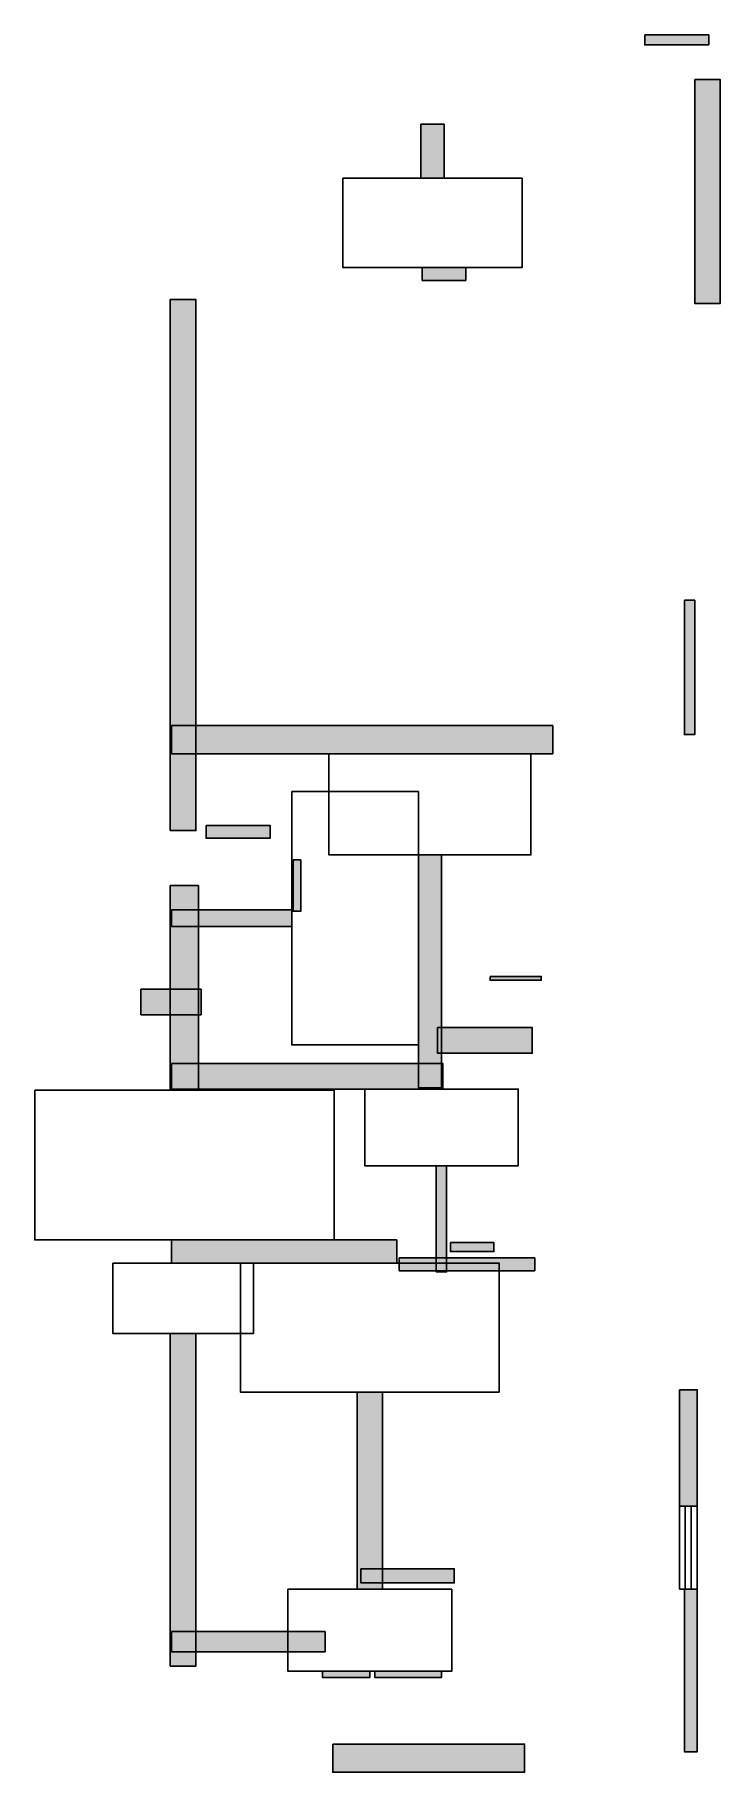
# Model space of a CAD drawing. Header units: centimetres. Extents: x -69 to 403, y 16 to 1211.
import ezdxf

# ---------------------------------------------------------------- set-up
doc = ezdxf.new("R2010")
doc.units = ezdxf.units.CM
for name, color, linetype in [('DOORZONE', 2, 'Continuous'), ('WALL', 7, 'Continuous'), ('WINDOW', 5, 'Continuous')]:
    doc.layers.add(name, color=color, linetype=linetype)

msp = doc.modelspace()

# ---------------------------------------------------------------- hatches: boundary and pattern name
at = {"layer": 'WALL'}
h = msp.add_hatch(color=256, dxfattribs=at)
h.dxf.hatch_style = 1
h.paths.add_polyline_path([(351.12, 1210.88), (395.12, 1210.88), (395.12, 1203.84), (351.12, 1203.84)])
h = msp.add_hatch(color=256, dxfattribs=at)
h.dxf.hatch_style = 1
h.paths.add_polyline_path([(385.44, 1180.08), (403.04, 1180.08), (403.04, 1026.08), (385.44, 1026.08)])
h = msp.add_hatch(color=256, dxfattribs=at)
h.dxf.hatch_style = 1
h.paths.add_polyline_path([(197.12, 1149.28), (212.96, 1149.28), (212.96, 1112.32), (197.12, 1112.32)])
h = msp.add_hatch(color=256, dxfattribs=at)
h.dxf.hatch_style = 1
h.paths.add_polyline_path([(198, 1050.72), (227.92, 1050.72), (227.92, 1041.92), (198, 1041.92)])
h = msp.add_hatch(color=256, dxfattribs=at)
h.dxf.hatch_style = 1
h.paths.add_polyline_path([(24.64, 1028.72), (42.24, 1028.72), (42.24, 663.52), (24.64, 663.52)])
h = msp.add_hatch(color=256, dxfattribs=at)
h.dxf.hatch_style = 1
h.paths.add_polyline_path([(378.4, 821.92), (385.44, 821.92), (385.44, 729.52), (378.4, 729.52)])
h = msp.add_hatch(color=256, dxfattribs=at)
h.dxf.hatch_style = 1
h.paths.add_polyline_path([(25.52, 735.68), (287.76, 735.68), (287.76, 716.32), (25.52, 716.32)])
h = msp.add_hatch(color=256, dxfattribs=at)
h.dxf.hatch_style = 1
h.paths.add_polyline_path([(49.28, 667.04), (93.28, 667.04), (93.28, 658.24), (49.28, 658.24)])
h = msp.add_hatch(color=256, dxfattribs=at)
h.dxf.hatch_style = 1
h.paths.add_polyline_path([(195.36, 646.8), (211.2, 646.8), (211.2, 486.64), (195.36, 486.64)])
h = msp.add_hatch(color=256, dxfattribs=at)
h.dxf.hatch_style = 1
h.paths.add_polyline_path([(109.12, 643.28), (114.4, 643.28), (114.4, 608.08), (109.12, 608.08)])
h = msp.add_hatch(color=256, dxfattribs=at)
h.dxf.hatch_style = 1
h.paths.add_polyline_path([(24.64, 625.68), (44, 625.68), (44, 484.88), (24.64, 484.88)])
h = msp.add_hatch(color=256, dxfattribs=at)
h.dxf.hatch_style = 1
h.paths.add_polyline_path([(25.52, 608.96), (108.24, 608.96), (108.24, 597.52), (25.52, 597.52)])
h = msp.add_hatch(color=256, dxfattribs=at)
h.dxf.hatch_style = 1
h.paths.add_polyline_path([(244.64, 563.2), (279.84, 563.2), (279.84, 560.56), (244.64, 560.56)])
h = msp.add_hatch(color=256, dxfattribs=at)
h.dxf.hatch_style = 1
h.paths.add_polyline_path([(4.4, 554.4), (45.76, 554.4), (45.76, 536.8), (4.4, 536.8)])
h = msp.add_hatch(color=256, dxfattribs=at)
h.dxf.hatch_style = 1
h.paths.add_polyline_path([(208.56, 528), (273.68, 528), (273.68, 510.4), (208.56, 510.4)])
h = msp.add_hatch(color=256, dxfattribs=at)
h.dxf.hatch_style = 1
h.paths.add_polyline_path([(25.52, 503.36), (212.08, 503.36), (212.08, 485.76), (25.52, 485.76)])
h = msp.add_hatch(color=256, dxfattribs=at)
h.dxf.hatch_style = 1
h.paths.add_polyline_path([(207.68, 432.96), (214.72, 432.96), (214.72, 359.92), (207.68, 359.92)])
h = msp.add_hatch(color=256, dxfattribs=at)
h.dxf.hatch_style = 1
h.paths.add_polyline_path([(25.52, 381.92), (180.4, 381.92), (180.4, 366.08), (25.52, 366.08)])
h = msp.add_hatch(color=256, dxfattribs=at)
h.dxf.hatch_style = 1
h.paths.add_polyline_path([(217.36, 380.16), (247.28, 380.16), (247.28, 374), (217.36, 374)])
h = msp.add_hatch(color=256, dxfattribs=at)
h.dxf.hatch_style = 1
h.paths.add_polyline_path([(182.16, 369.6), (275.44, 369.6), (275.44, 360.8), (182.16, 360.8)])
h = msp.add_hatch(color=256, dxfattribs=at)
h.dxf.hatch_style = 1
h.paths.add_polyline_path([(24.64, 317.68), (42.24, 317.68), (42.24, 88.88), (24.64, 88.88)])
h = msp.add_hatch(color=256, dxfattribs=at)
h.dxf.hatch_style = 1
h.paths.add_polyline_path([(153.12, 277.2), (170.72, 277.2), (170.72, 141.68), (153.12, 141.68)])
h = msp.add_hatch(color=256, dxfattribs=at)
h.dxf.hatch_style = 1
h.paths.add_polyline_path([(374.88, 278.96), (387.2, 278.96), (387.2, 198.88), (374.88, 198.88)])
h = msp.add_hatch(color=256, dxfattribs=at)
h.dxf.hatch_style = 1
h.paths.add_polyline_path([(155.76, 155.76), (220, 155.76), (220, 146.08), (155.76, 146.08)])
h = msp.add_hatch(color=256, dxfattribs=at)
h.dxf.hatch_style = 1
h.paths.add_polyline_path([(378.4, 141.68), (387.2, 141.68), (387.2, 29.92), (378.4, 29.92)])
h = msp.add_hatch(color=256, dxfattribs=at)
h.dxf.hatch_style = 1
h.paths.add_polyline_path([(25.52, 112.64), (131.12, 112.64), (131.12, 98.56), (25.52, 98.56)])
h = msp.add_hatch(color=256, dxfattribs=at)
h.dxf.hatch_style = 1
h.paths.add_polyline_path([(129.36, 85.36), (161.92, 85.36), (161.92, 80.96), (129.36, 80.96)])
h = msp.add_hatch(color=256, dxfattribs=at)
h.dxf.hatch_style = 1
h.paths.add_polyline_path([(165.44, 85.36), (211.2, 85.36), (211.2, 80.96), (165.44, 80.96)])
h = msp.add_hatch(color=256, dxfattribs=at)
h.dxf.hatch_style = 1
h.paths.add_polyline_path([(136.4, 35.2), (268.4, 35.2), (268.4, 15.84), (136.4, 15.84)])

# ---------------------------------------------------------------- linework, layer by layer
at = {"layer": 'DOORZONE'}
for points in [[(143.44, 1112.32), (143.44, 1050.72), (266.64, 1050.72), (266.64, 1112.32)], [(133.76, 716.32), (133.76, 646.8), (272.8, 646.8), (272.8, 716.32)], [(108.24, 690.36), (195.36, 690.36), (195.36, 516.12), (108.24, 516.12)], [(-68.64, 484.88), (-68.64, 381.92), (137.28, 381.92), (137.28, 484.88)], [(158.4, 485.76), (158.4, 432.96), (264, 432.96), (264, 485.76)], [(-14.96, 366.08), (-14.96, 317.68), (81.84, 317.68), (81.84, 366.08)], [(73.04, 366.08), (73.04, 277.2), (250.8, 277.2), (250.8, 366.08)], [(105.6, 141.68), (105.6, 85.36), (218.24, 85.36), (218.24, 141.68)]]:
    msp.add_lwpolyline(points, close=True, dxfattribs=at)
at = {"layer": 'WALL'}
for points in [[(351.12, 1210.88), (395.12, 1210.88), (395.12, 1203.84), (351.12, 1203.84)], [(385.44, 1180.08), (403.04, 1180.08), (403.04, 1026.08), (385.44, 1026.08)], [(197.12, 1149.28), (212.96, 1149.28), (212.96, 1112.32), (197.12, 1112.32)], [(198, 1050.72), (227.92, 1050.72), (227.92, 1041.92), (198, 1041.92)], [(24.64, 1028.72), (42.24, 1028.72), (42.24, 663.52), (24.64, 663.52)], [(378.4, 821.92), (385.44, 821.92), (385.44, 729.52), (378.4, 729.52)], [(25.52, 735.68), (287.76, 735.68), (287.76, 716.32), (25.52, 716.32)], [(49.28, 667.04), (93.28, 667.04), (93.28, 658.24), (49.28, 658.24)], [(195.36, 646.8), (211.2, 646.8), (211.2, 486.64), (195.36, 486.64)], [(109.12, 643.28), (114.4, 643.28), (114.4, 608.08), (109.12, 608.08)], [(24.64, 625.68), (44, 625.68), (44, 484.88), (24.64, 484.88)], [(25.52, 608.96), (108.24, 608.96), (108.24, 597.52), (25.52, 597.52)], [(244.64, 563.2), (279.84, 563.2), (279.84, 560.56), (244.64, 560.56)], [(4.4, 554.4), (45.76, 554.4), (45.76, 536.8), (4.4, 536.8)], [(208.56, 528), (273.68, 528), (273.68, 510.4), (208.56, 510.4)], [(25.52, 503.36), (212.08, 503.36), (212.08, 485.76), (25.52, 485.76)], [(207.68, 432.96), (214.72, 432.96), (214.72, 359.92), (207.68, 359.92)], [(25.52, 381.92), (180.4, 381.92), (180.4, 366.08), (25.52, 366.08)], [(217.36, 380.16), (247.28, 380.16), (247.28, 374), (217.36, 374)], [(182.16, 369.6), (275.44, 369.6), (275.44, 360.8), (182.16, 360.8)], [(24.64, 317.68), (42.24, 317.68), (42.24, 88.88), (24.64, 88.88)], [(153.12, 277.2), (170.72, 277.2), (170.72, 141.68), (153.12, 141.68)], [(374.88, 278.96), (387.2, 278.96), (387.2, 198.88), (374.88, 198.88)], [(155.76, 155.76), (220, 155.76), (220, 146.08), (155.76, 146.08)], [(378.4, 141.68), (387.2, 141.68), (387.2, 29.92), (378.4, 29.92)], [(25.52, 112.64), (131.12, 112.64), (131.12, 98.56), (25.52, 98.56)], [(129.36, 85.36), (161.92, 85.36), (161.92, 80.96), (129.36, 80.96)], [(165.44, 85.36), (211.2, 85.36), (211.2, 80.96), (165.44, 80.96)], [(136.4, 35.2), (268.4, 35.2), (268.4, 15.84), (136.4, 15.84)]]:
    msp.add_lwpolyline(points, close=True, dxfattribs=at)
at = {"layer": 'WINDOW'}
for p, q in [((374.88, 198.88), (374.88, 141.68)), ((374.88, 198.88), (387.2, 198.88)), ((378.99, 198.88), (378.99, 141.68)), ((383.09, 198.88), (383.09, 141.68)), ((387.2, 198.88), (387.2, 141.68)), ((374.88, 141.68), (387.2, 141.68))]:
    msp.add_line(p, q, dxfattribs=at)

doc.saveas('drawing.dxf')
